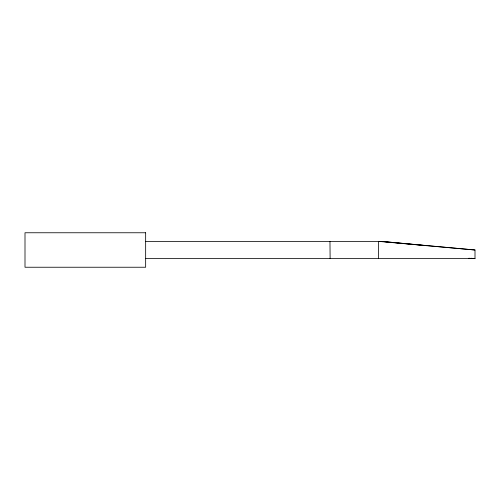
<?xml version="1.0" encoding="UTF-8"?>
<svg xmlns="http://www.w3.org/2000/svg" width="500" height="500" viewBox="0 0 500 500"><rect width="100%" height="100%" fill="white"/><g stroke="black" fill="none" stroke-linecap="round" stroke-linejoin="round"><path stroke-width="0.75" d="M145.656 241.381L381.375 241.381L475 250L475 258.619L145.656 258.619M468.812 258.256L475 258.619L471.131 258.263M475 250L378.606 241.381L378.606 258.619M381.375 241.381L426.806 245.694M329.963 241.381L330.125 258.619M145.656 232.763L25 232.763L25 267.238L145.656 267.238L145.656 232.763"/></g></svg>
